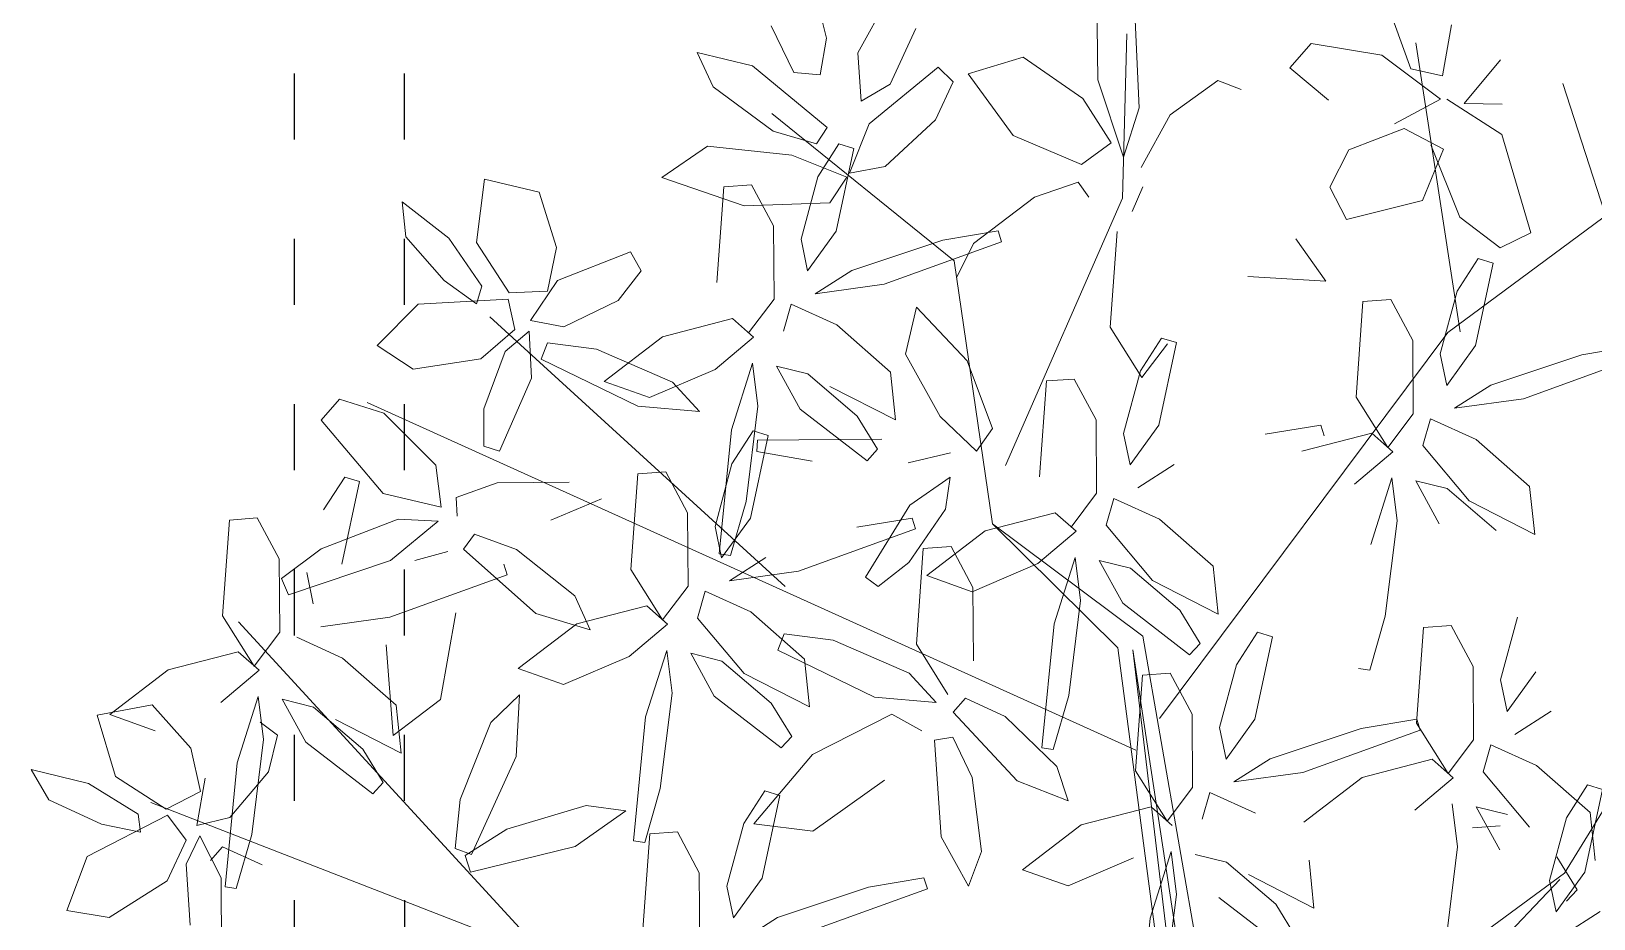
# Model space of a CAD drawing. Header units: centimetres. Extents: x 3413 to 9875, y 1 to 2456.
# Drawn here: x 4095.9 to 4379.4, y 1014.6 to 1175.7 of the extents above; entities that cross this region are included whole.
import ezdxf

# ---------------------------------------------------------------- set-up
doc = ezdxf.new("R2010")
doc.units = ezdxf.units.CM
doc.linetypes.add('raya espacio raya', pattern=[30, 12, -18])
doc.layers.add('beam', color=63, linetype='raya espacio raya')
doc.layers.add('furniture', color=63, linetype='Continuous', lineweight=20)

# ---------------------------------------------------------------- blocks, each defined once
blk = doc.blocks.new('tree_plan2-flat-1')
at = {"color": 62}
for p, q in [((-5639.87, 2141.25), (-5644.56, 2136.92)), ((-5640.1, 2130.54), (-5639.87, 2141.25)), ((-5644.56, 2136.92), (-5646.76, 2126.65)), ((-5704.89, 2131.82), (-5701.57, 2127.99)), ((-5684.33, 2112.36), (-5680.43, 2129.32)), ((-5680.43, 2129.32), (-5675.38, 2128.91)), ((-5662.99, 2121.51), (-5663.46, 2129.3)), ((-5663.46, 2129.3), (-5653.02, 2127.84)), ((-5643.5, 2120.53), (-5640.1, 2130.54)), ((-5637.74, 2126.05), (-5627.67, 2131.75)), ((-5627.67, 2131.75), (-5623.61, 2122.41)), ((-5701.57, 2127.99), (-5705.16, 2120.37)), ((-5675.38, 2128.91), (-5672.6, 2120.97)), ((-5653.02, 2127.84), (-5642.56, 2115.29)), ((-5646.76, 2126.65), (-5646.64, 2119.39)), ((-5641.49, 2115.8), (-5637.74, 2126.05)), ((-5672.6, 2120.97), (-5674.52, 2107.8)), ((-5654.15, 2112.76), (-5662.99, 2121.51)), ((-5623.61, 2122.41), (-5629.74, 2113.88)), ((-5707.75, 2117.87), (-5699.15, 2115.36)), ((-5686.13, 2119.74), (-5693.19, 2119.26)), ((-5685.19, 2117.08), (-5686.13, 2119.74)), ((-5646.64, 2119.39), (-5643.5, 2120.53)), ((-5693.3, 2103.98), (-5709.35, 2115.11)), ((-5699.15, 2115.36), (-5686.43, 2107.37)), ((-5699.12, 2110.69), (-5685.19, 2117.08)), ((-5642.56, 2115.29), (-5646.21, 2110.99)), ((-5637.05, 2110.43), (-5641.49, 2115.8)), ((-5680.04, 2102.46), (-5684.33, 2112.36)), ((-5646.21, 2110.99), (-5654.15, 2112.76)), ((-5629.74, 2113.88), (-5637.05, 2110.43)), ((-5589.41, 2108.53), (-5586.16, 2114.58)), ((-5586.16, 2114.58), (-5582.09, 2105.1)), ((-5661.11, 2106.89), (-5650.45, 2110.04)), ((-5650.45, 2110.04), (-5644.9, 2108.77)), ((-5643.19, 2109.71), (-5634.46, 2110.14)), ((-5640.48, 2104.18), (-5643.19, 2109.71)), ((-5634.46, 2110.14), (-5622.35, 2102.61)), ((-5710.51, 2106.93), (-5701.61, 2097.92)), ((-5686.43, 2107.37), (-5682.39, 2101.34)), ((-5674.52, 2107.8), (-5680.04, 2102.46)), ((-5666.53, 2102.87), (-5661.11, 2106.89)), ((-5644.9, 2108.77), (-5651.45, 2103.33)), ((-5589.3, 2095.02), (-5589.41, 2108.53)), ((-5578.55, 2098.38), (-5574.24, 2106.75)), ((-5682.39, 2101.34), (-5693.3, 2103.98)), ((-5647.65, 2103.97), (-5644.58, 2104.82)), ((-5644, 2084.78), (-5647.65, 2103.97)), ((-5644.58, 2104.82), (-5640.2, 2097)), ((-5630.8, 2099.15), (-5640.48, 2104.18)), ((-5603.36, 2091.12), (-5608.13, 2106.18)), ((-5608.13, 2106.18), (-5598.65, 2102.94)), ((-5582.09, 2105.1), (-5582.93, 2087.52)), ((-5564.18, 2104.47), (-5570.02, 2097.37)), ((-5679.6, 2099.14), (-5677.01, 2101.31)), ((-5677.01, 2101.31), (-5670.42, 2096.95)), ((-5665.54, 2100.03), (-5666.53, 2102.87)), ((-5651.45, 2103.33), (-5665.54, 2100.03)), ((-5622.35, 2102.61), (-5623.96, 2099.01)), ((-5598.65, 2102.94), (-5590.79, 2089.7)), ((-5685.72, 2096.65), (-5690.68, 2100.49)), ((-5623.96, 2099.01), (-5630.8, 2099.15)), ((-5576, 2094.28), (-5578.55, 2098.38)), ((-5701.61, 2097.92), (-5682.72, 2085.49)), ((-5670.42, 2096.95), (-5662.49, 2086.56)), ((-5640.2, 2097), (-5636.72, 2082.39)), ((-5617.45, 2086.76), (-5602.79, 2096.13)), ((-5602.79, 2096.13), (-5599.47, 2092.3)), ((-5570.02, 2097.37), (-5576, 2094.28)), ((-5685.19, 2077.12), (-5683.73, 2094.64)), ((-5683.73, 2094.64), (-5680.35, 2094.69)), ((-5680.35, 2094.69), (-5677.99, 2086.89)), ((-5631.22, 2088.76), (-5644.07, 2092.4)), ((-5644.07, 2092.4), (-5641.48, 2084.05)), ((-5586.49, 2087.33), (-5589.3, 2095.02)), ((-5568.73, 2091.19), (-5554.35, 2093.15)), ((-5599.47, 2092.3), (-5603.06, 2084.68)), ((-5575.43, 2085.49), (-5568.73, 2091.19)), ((-5708.04, 2081.65), (-5693.8, 2088.87)), ((-5682.72, 2085.49), (-5681.51, 2087.16)), ((-5677.99, 2086.89), (-5678.39, 2073.39)), ((-5582.93, 2087.52), (-5586.49, 2087.33)), ((-5661.45, 2080.04), (-5670.04, 2085.07)), ((-5638.06, 2075.25), (-5644, 2084.78)), ((-5641.48, 2084.05), (-5630.27, 2077.57)), ((-5636.72, 2082.39), (-5638.06, 2075.25)), ((-5681.69, 2067.48), (-5685.19, 2077.12)), ((-5668.51, 2068.07), (-5653.84, 2077.44)), ((-5653.84, 2077.44), (-5650.52, 2073.61)), ((-5682.27, 2070.07), (-5695.13, 2073.71)), ((-5695.13, 2073.71), (-5692.54, 2065.36)), ((-5678.39, 2073.39), (-5681.69, 2067.48)), ((-5650.52, 2073.61), (-5654.11, 2065.99)), ((-5625.31, 2072.79), (-5637.27, 2068.63)), ((-5630.98, 2067.36), (-5625.31, 2072.79)), ((-5698.79, 2070.68), (-5708.15, 2064.48)), ((-5705.96, 2071.82), (-5698.79, 2070.68)), ((-5672.05, 2061.86), (-5682.27, 2070.07)), ((-5672.38, 2058), (-5668.51, 2068.07)), ((-5637.27, 2068.63), (-5656.62, 2056.94)), ((-5646.1, 2058.73), (-5630.98, 2067.36)), ((-5692.54, 2065.36), (-5681.32, 2058.87)), ((-5654.11, 2065.99), (-5664.7, 2057.94)), ((-5642.14, 2064.88), (-5653.07, 2060.52)), ((-5635.08, 2065.36), (-5642.14, 2064.88)), ((-5634.14, 2062.7), (-5635.08, 2065.36)), ((-5672.46, 2056.81), (-5672.05, 2061.86)), ((-5648.06, 2056.3), (-5634.14, 2062.7)), ((-5635.94, 2063.75), (-5637.64, 2062.58)), ((-5637.64, 2062.58), (-5633.05, 2053.49)), ((-5681.32, 2058.87), (-5672.46, 2056.81)), ((-5653.07, 2060.52), (-5656.96, 2056.16)), ((-5655.63, 2055.12), (-5646.1, 2058.73)), ((-5626.82, 2060.89), (-5627.04, 2045.58)), ((-5664.7, 2057.94), (-5672.38, 2058)), ((-5656.96, 2056.16), (-5648.06, 2056.3)), ((-5656.62, 2056.94), (-5655.63, 2055.12)), ((-5676.36, 2054.1), (-5688.32, 2049.94)), ((-5682.03, 2048.67), (-5676.36, 2054.1)), ((-5668.32, 2053.1), (-5671.33, 2040.35)), ((-5663.58, 2054.91), (-5668.32, 2053.1)), ((-5661.63, 2046.02), (-5663.58, 2054.91)), ((-5688.32, 2049.94), (-5707.67, 2038.24)), ((-5674.18, 2050.29), (-5677.87, 2042.2)), ((-5671.91, 2044.91), (-5674.18, 2050.29)), ((-5652.12, 2049.77), (-5659.45, 2052.55)), ((-5659.45, 2052.55), (-5650.55, 2043.54)), ((-5697.15, 2040.04), (-5682.03, 2048.67)), ((-5672.68, 2033.17), (-5671.91, 2044.91)), ((-5662.66, 2033.11), (-5661.63, 2046.02)), ((-5627.04, 2045.58), (-5624.23, 2045.28)), ((-5677.87, 2042.2), (-5678.09, 2026.88)), ((-5650.55, 2043.54), (-5631.67, 2031.11)), ((-5706.68, 2036.43), (-5697.15, 2040.04)), ((-5671.33, 2040.35), (-5669.08, 2027.18)), ((-5664.28, 2037.99), (-5661.2, 2038.84)), ((-5661.2, 2038.84), (-5656.82, 2031.02)), ((-5630.46, 2032.78), (-5637.82, 2039.83)), ((-5704.89, 2036.65), (-5701.57, 2032.82)), ((-5660.62, 2018.8), (-5664.28, 2037.99)), ((-5701.57, 2032.82), (-5705.16, 2025.21)), ((-5675.29, 2026.59), (-5672.68, 2033.17)), ((-5669.08, 2027.18), (-5662.66, 2033.11)), ((-5628.87, 2034.54), (-5644.12, 2033.14)), ((-5644.12, 2033.14), (-5644.12, 2030.32)), ((-5631.67, 2031.11), (-5630.46, 2032.78)), ((-5656.82, 2031.02), (-5653.35, 2016.41)), ((-5644.12, 2030.32), (-5637.3, 2028.43)), ((-5648.35, 2018.49), (-5633.68, 2027.87)), ((-5637.3, 2028.43), (-5625.54, 2028.9)), ((-5633.68, 2027.87), (-5630.37, 2024.03)), ((-5686.13, 2024.57), (-5693.19, 2024.09)), ((-5685.19, 2021.91), (-5686.13, 2024.57)), ((-5678.09, 2026.88), (-5675.29, 2026.59)), ((-5624.41, 2020.78), (-5637.27, 2024.42)), ((-5637.27, 2024.42), (-5634.68, 2016.07)), ((-5693.19, 2024.09), (-5704.13, 2019.73)), ((-5699.12, 2015.52), (-5685.19, 2021.91)), ((-5675.67, 2021.64), (-5692.11, 2022.58)), ((-5692.11, 2022.58), (-5686.79, 2013.19)), ((-5661.2, 2014.47), (-5675.67, 2021.64)), ((-5630.37, 2024.03), (-5633.95, 2016.42)), ((-5654.69, 2009.27), (-5660.62, 2018.8)), ((-5653.35, 2016.41), (-5654.69, 2009.27)), ((-5652.23, 2008.43), (-5648.35, 2018.49)), ((-5633.95, 2016.42), (-5644.54, 2008.37)), ((-5708.01, 2015.37), (-5699.12, 2015.52)), ((-5686.79, 2013.19), (-5671.57, 2008.37)), ((-5660.35, 2008.26), (-5661.2, 2014.47)), ((-5673.66, 1993.96), (-5660.33, 2005.43)), ((-5660.33, 2005.43), (-5657.9, 2003.1)), ((-5657.28, 1989.01), (-5654.24, 2005.75)), ((-5654.24, 2005.75), (-5650.87, 2005.48)), ((-5650.87, 2005.48), (-5649.22, 1997.75)), ((-5701.61, 2002.76), (-5682.72, 1990.32)), ((-5657.9, 2003.1), (-5661.67, 1995.88)), ((-5630.46, 2000.66), (-5649.81, 1988.96)), ((-5639.29, 1990.76), (-5624.17, 1999.39)), ((-5649.22, 1997.75), (-5650.85, 1984.78)), ((-5677.91, 1984.63), (-5673.66, 1993.96)), ((-5661.67, 1995.88), (-5671.42, 1986.53)), ((-5682.72, 1990.32), (-5681.51, 1991.99)), ((-5648.82, 1987.15), (-5639.29, 1990.76)), ((-5654.67, 1979.4), (-5657.28, 1989.01)), ((-5649.81, 1988.96), (-5648.82, 1987.15)), ((-5671.42, 1986.53), (-5677.91, 1984.63)), ((-5650.85, 1984.78), (-5654.67, 1979.4)), ((-5642.98, 1972.9), (-5628.32, 1982.27)), ((-5628.32, 1982.27), (-5625, 1978.44)), ((-5656.74, 1974.9), (-5669.6, 1978.54)), ((-5669.6, 1978.54), (-5667.01, 1970.19)), ((-5625, 1978.44), (-5628.58, 1970.82)), ((-5646.53, 1966.69), (-5656.74, 1974.9)), ((-5646.86, 1962.83), (-5642.98, 1972.9)), ((-5628.58, 1970.82), (-5639.18, 1962.78)), ((-5667.01, 1970.19), (-5655.8, 1963.71)), ((-5646.93, 1961.64), (-5646.53, 1966.69)), ((-5627.55, 1965.35), (-5631.43, 1960.99)), ((-5639.18, 1962.78), (-5646.86, 1962.83)), ((-5638.06, 1959.74), (-5642.79, 1957.93)), ((-5636.1, 1950.85), (-5638.06, 1959.74)), ((-5650.84, 1958.93), (-5662.8, 1954.77)), ((-5656.5, 1953.5), (-5650.84, 1958.93)), ((-5626.59, 1954.6), (-5633.93, 1957.38)), ((-5633.93, 1957.38), (-5625.03, 1948.38)), ((-5662.8, 1954.77), (-5682.14, 1943.07)), ((-5671.63, 1944.87), (-5656.5, 1953.5)), ((-5646.39, 1949.74), (-5648.65, 1955.13))]:
    blk.add_line(p, q, dxfattribs=at)
at = {"color": 60}
for p, q in [((-5762.66, 2133.56), (-5765.18, 2127.71)), ((-5758.51, 2123.69), (-5762.66, 2133.56)), ((-5754.52, 2120.54), (-5747.65, 2129.85)), ((-5747.65, 2129.85), (-5740.14, 2122.97)), ((-5719.56, 2122.45), (-5704.89, 2131.82)), ((-5765.18, 2127.71), (-5763.01, 2117.42)), ((-5733.32, 2124.45), (-5746.18, 2128.09)), ((-5746.18, 2128.09), (-5743.59, 2119.74)), ((-5757.55, 2113.16), (-5758.51, 2123.69)), ((-5723.1, 2116.24), (-5733.32, 2124.45)), ((-5740.14, 2122.97), (-5742.27, 2112.68)), ((-5723.44, 2112.38), (-5719.56, 2122.45)), ((-5753.79, 2109.66), (-5754.52, 2120.54)), ((-5705.16, 2120.37), (-5715.75, 2112.33)), ((-5709.35, 2115.11), (-5707.75, 2117.87)), ((-5779.34, 2113.06), (-5769.22, 2115.96)), ((-5769.22, 2115.96), (-5754.55, 2108.76)), ((-5763.01, 2117.42), (-5759.95, 2110.84)), ((-5723.51, 2111.19), (-5723.1, 2116.24)), ((-5775.75, 2106.13), (-5779.34, 2113.06)), ((-5759.95, 2110.84), (-5757.55, 2113.16)), ((-5742.27, 2112.68), (-5747.54, 2106.56)), ((-5732.37, 2113.25), (-5723.51, 2111.19)), ((-5715.75, 2112.33), (-5723.44, 2112.38)), ((-5704.13, 2114.9), (-5708.01, 2110.54)), ((-5747.54, 2106.56), (-5753.79, 2109.66)), ((-5754.55, 2108.76), (-5756.14, 2103.35)), ((-5752.86, 2103.4), (-5745.06, 2107.35)), ((-5727.42, 2108.48), (-5739.37, 2104.32)), ((-5733.08, 2103.05), (-5727.42, 2108.48)), ((-5712.68, 2100.4), (-5714.63, 2109.29)), ((-5764.11, 2101.73), (-5775.75, 2106.13)), ((-5739.37, 2104.32), (-5758.72, 2092.62)), ((-5730.94, 2105.39), (-5730.94, 2101.45)), ((-5725.23, 2104.68), (-5728.92, 2096.58)), ((-5722.97, 2099.29), (-5725.23, 2104.68)), ((-5756.14, 2103.35), (-5764.11, 2101.73)), ((-5759.62, 2100.75), (-5754.04, 2101.85)), ((-5754.04, 2101.85), (-5757.81, 2094.21)), ((-5748.13, 2099.46), (-5752.86, 2103.4)), ((-5748.2, 2094.42), (-5733.08, 2103.05)), ((-5730.94, 2101.45), (-5737.25, 2098.79)), ((-5768.08, 2093.54), (-5759.62, 2100.75)), ((-5737.25, 2098.79), (-5748.13, 2099.46)), ((-5723.73, 2087.55), (-5722.97, 2099.29)), ((-5713.71, 2087.49), (-5712.68, 2100.4)), ((-5756.48, 2097.61), (-5753.12, 2097.34)), ((-5753.12, 2097.34), (-5751.47, 2089.61)), ((-5728.92, 2096.58), (-5729.14, 2081.26)), ((-5706.02, 2095.46), (-5718.42, 2084.61)), ((-5757.81, 2094.21), (-5769.34, 2085.47)), ((-5758.72, 2092.62), (-5757.73, 2090.81)), ((-5757.73, 2090.81), (-5748.2, 2094.42)), ((-5722.38, 2094.73), (-5720.13, 2081.56)), ((-5726.34, 2080.97), (-5723.73, 2087.55)), ((-5720.13, 2081.56), (-5713.71, 2087.49)), ((-5718.42, 2084.61), (-5708.04, 2081.65)), ((-5729.14, 2081.26), (-5726.34, 2080.97)), ((-5720.47, 2067.94), (-5705.96, 2071.82)), ((-5728.16, 2063.35), (-5720.47, 2067.94)), ((-5708.15, 2064.48), (-5727.23, 2060.3)), ((-5729.9, 2058.52), (-5728.09, 2061.14)), ((-5727.23, 2060.3), (-5728.16, 2063.35)), ((-5728.09, 2061.14), (-5719.71, 2057.95)), ((-5714.8, 2046.14), (-5729.9, 2058.52)), ((-5719.71, 2057.95), (-5707.68, 2048.96)), ((-5707.68, 2048.96), (-5704.13, 2042.63)), ((-5704.13, 2042.63), (-5714.8, 2046.14)), ((-5719.56, 2027.28), (-5704.89, 2036.65)), ((-5707.67, 2038.24), (-5706.68, 2036.43)), ((-5705.16, 2025.21), (-5715.75, 2017.16)), ((-5704.13, 2019.73), (-5708.01, 2015.37)), ((-5703.17, 2008.99), (-5710.51, 2011.76)), ((-5688.87, 1999.04), (-5703.17, 2008.99)), ((-5681.51, 1991.99), (-5688.87, 1999.04))]:
    blk.add_line(p, q, dxfattribs=at)
at = {"color": 44}
for p, q in [((-5639.91, 1975.06), (-5672.85, 2124.6)), ((-5743.04, 1990.53), (-5718.69, 2119.45)), ((-5654.23, 2043.81), (-5647.07, 2116.01)), ((-5735.88, 2045.53), (-5754.5, 2112.57)), ((-5588.52, 2054.58), (-5586.91, 2097.1)), ((-5622.6, 2020.5), (-5588.52, 2054.58)), ((-5612.69, 2024.9), (-5561.12, 2036.94)), ((-5627.02, 1988.81), (-5622.6, 2020.5)), ((-5622.6, 1986.42), (-5622.6, 2020.5)), ((-5543.93, 1973.34), (-5506.69, 2011.15)), ((-5691.11, 1926.39), (-5627.02, 1988.81)), ((-5625.7, 1986.4), (-5690.77, 1924.45)), ((-5689.73, 1921.33), (-5625.7, 1986.4)), ((-5683.96, 1921.49), (-5622.6, 1986.42)), ((-5553.96, 1904.58), (-5496.66, 1985.37)), ((-5632.75, 1975.06), (-5545.37, 1975.06)), ((-5545.37, 1975.06), (-5488.07, 1957.87)), ((-5683.96, 1921.49), (-5611.26, 1899.42)), ((-5687.99, 1908.29), (-5612.69, 1899.42)), ((-5611.26, 1899.42), (-5553.96, 1904.58))]:
    blk.add_line(p, q, dxfattribs=at)
at = {"color": 64}
for p, q in [((-5593.63, 2078.99), (-5603.36, 2091.12)), ((-5590.79, 2089.7), (-5588, 2079.32)), ((-5621, 2080.56), (-5631.22, 2088.76)), ((-5603.06, 2084.68), (-5613.65, 2076.64)), ((-5584.03, 2084.05), (-5591.09, 2083.57)), ((-5583.09, 2081.39), (-5584.03, 2084.05)), ((-5569.79, 2083.12), (-5575.43, 2085.49)), ((-5558.92, 2085.41), (-5569.79, 2083.12)), ((-5591.09, 2083.57), (-5602.02, 2079.21)), ((-5597.01, 2075), (-5583.09, 2081.39)), ((-5587.15, 2079.31), (-5577.83, 2081.88)), ((-5577.83, 2081.88), (-5562.11, 2077.95)), ((-5621.41, 2075.51), (-5621, 2080.56)), ((-5602.02, 2079.21), (-5605.91, 2074.85)), ((-5588, 2079.32), (-5593.63, 2078.99)), ((-5582.28, 2074.89), (-5587.15, 2079.31)), ((-5630.27, 2077.57), (-5621.41, 2075.51)), ((-5613.65, 2076.64), (-5621.33, 2076.69)), ((-5562.11, 2077.95), (-5562.6, 2074.23)), ((-5612.53, 2073.6), (-5617.26, 2071.79)), ((-5610.58, 2064.71), (-5612.53, 2073.6)), ((-5605.91, 2074.85), (-5597.01, 2075)), ((-5570.06, 2072.66), (-5582.28, 2074.89)), ((-5562.6, 2074.23), (-5570.06, 2072.66)), ((-5563.89, 2059.62), (-5559.83, 2072.91)), ((-5559.83, 2072.91), (-5551.42, 2066.69)), ((-5601.06, 2068.46), (-5608.4, 2071.24)), ((-5608.4, 2071.24), (-5599.5, 2062.24)), ((-5623.13, 2068.99), (-5626.82, 2060.89)), ((-5620.86, 2063.61), (-5623.13, 2068.99)), ((-5586.77, 2058.52), (-5601.06, 2068.46)), ((-5546.63, 2053.4), (-5525.91, 2069.19)), ((-5611.61, 2051.8), (-5610.58, 2064.71)), ((-5551.42, 2066.69), (-5550.96, 2053.56)), ((-5622.27, 2045.75), (-5635.94, 2063.75)), ((-5621.63, 2051.86), (-5620.86, 2063.61)), ((-5599.5, 2062.24), (-5580.62, 2049.8)), ((-5620.27, 2059.04), (-5618.03, 2045.87)), ((-5579.41, 2051.47), (-5586.77, 2058.52)), ((-5560.68, 2046.59), (-5563.89, 2059.62)), ((-5530.72, 2057.05), (-5546.19, 2044.3)), ((-5599.35, 2055.02), (-5607.39, 2051.56)), ((-5601.62, 2041.85), (-5599.35, 2055.02)), ((-5583.92, 2053.7), (-5590.73, 2052.41)), ((-5570.53, 2049.84), (-5583.92, 2053.7)), ((-5561.12, 2036.94), (-5536.77, 2054.13)), ((-5555.09, 2041.25), (-5546.63, 2053.4)), ((-5550.96, 2053.56), (-5554.3, 2044.6)), ((-5624.23, 2045.28), (-5621.63, 2051.86)), ((-5618.03, 2045.87), (-5611.61, 2051.8)), ((-5607.39, 2051.56), (-5612.65, 2039.73)), ((-5580.62, 2049.8), (-5579.41, 2051.47)), ((-5563.59, 2045.13), (-5570.53, 2049.84)), ((-5564.66, 2041.93), (-5563.59, 2045.13)), ((-5554.3, 2044.6), (-5560.68, 2046.59)), ((-5546.19, 2044.3), (-5555.09, 2041.25)), ((-5608.7, 2030.83), (-5601.62, 2041.85)), ((-5622.87, 2039.35), (-5616.87, 2034.3)), ((-5612.65, 2039.73), (-5613.77, 2030.7)), ((-5543.83, 2039.06), (-5554.65, 2037.54)), ((-5533.66, 2035.85), (-5543.83, 2039.06)), ((-5532.47, 2031.51), (-5533.66, 2035.85)), ((-5620.43, 2031.72), (-5628.87, 2034.54)), ((-5581.22, 2024.73), (-5566.56, 2034.1)), ((-5562.05, 2034.1), (-5557.29, 2035.22)), ((-5625.54, 2028.9), (-5620.43, 2031.72)), ((-5613.77, 2030.7), (-5608.7, 2030.83)), ((-5610.65, 2018.78), (-5595.98, 2028.16)), ((-5595.98, 2028.16), (-5592.66, 2024.32)), ((-5592.66, 2024.32), (-5596.25, 2016.71)), ((-5585.1, 2014.66), (-5581.22, 2024.73)), ((-5524.51, 2017.65), (-5523.99, 2026.78)), ((-5523.99, 2026.78), (-5518.16, 2026.31)), ((-5518.16, 2026.31), (-5512.18, 2014.79)), ((-5614.19, 2012.58), (-5624.41, 2020.78)), ((-5511.03, 2009.09), (-5503.65, 2020.22)), ((-5634.68, 2016.07), (-5623.46, 2009.59)), ((-5596.25, 2016.71), (-5606.84, 2008.66)), ((-5577.22, 2016.07), (-5584.28, 2015.59)), ((-5576.28, 2013.41), (-5577.22, 2016.07)), ((-5584.28, 2015.59), (-5595.22, 2011.23)), ((-5590.21, 2007.02), (-5576.28, 2013.41)), ((-5577.42, 2014.61), (-5585.1, 2014.66)), ((-5614.6, 2007.53), (-5614.19, 2012.58)), ((-5595.22, 2011.23), (-5599.1, 2006.87)), ((-5623.46, 2009.59), (-5614.6, 2007.53)), ((-5606.84, 2008.66), (-5614.53, 2008.72)), ((-5537.03, 2008), (-5529.53, 2009.26)), ((-5618.51, 2004.82), (-5630.46, 2000.66)), ((-5624.17, 1999.39), (-5618.51, 2004.82)), ((-5605.72, 2005.62), (-5610.46, 2003.82)), ((-5603.77, 1996.73), (-5605.72, 2005.62)), ((-5599.1, 2006.87), (-5590.21, 2007.02)), ((-5610.46, 2003.82), (-5613.47, 1991.06)), ((-5594.26, 2000.49), (-5601.6, 2003.26)), ((-5616.32, 2001.01), (-5620.01, 1992.92)), ((-5614.06, 1995.63), (-5616.32, 2001.01)), ((-5604.8, 1983.82), (-5603.77, 1996.73)), ((-5614.82, 1983.88), (-5614.06, 1995.63)), ((-5620.01, 1992.92), (-5620.23, 1977.6)), ((-5613.47, 1991.06), (-5611.22, 1977.89)), ((-5617.43, 1977.3), (-5614.82, 1983.88)), ((-5611.22, 1977.89), (-5604.8, 1983.82)), ((-5620.23, 1977.6), (-5617.43, 1977.3)), ((-5616.61, 1969.71), (-5627.55, 1965.35)), ((-5609.55, 1970.19), (-5616.61, 1969.71)), ((-5608.62, 1967.53), (-5609.55, 1970.19)), ((-5622.54, 1961.14), (-5608.62, 1967.53)), ((-5593.35, 1953.37), (-5578.22, 1962)), ((-5631.43, 1960.99), (-5622.54, 1961.14)), ((-5612.29, 1944.66), (-5626.59, 1954.6)), ((-5603.86, 1951.57), (-5602.88, 1949.76)), ((-5602.88, 1949.76), (-5593.35, 1953.37)), ((-5647.16, 1938), (-5646.39, 1949.74)), ((-5625.03, 1948.38), (-5606.15, 1935.94)), ((-5652.35, 1947.03), (-5652.56, 1931.72)), ((-5645.8, 1945.18), (-5643.56, 1932.01)), ((-5605.54, 1937.21), (-5590.88, 1946.58)), ((-5590.88, 1946.58), (-5587.56, 1942.75)), ((-5619.31, 1939.21), (-5632.16, 1942.85)), ((-5604.93, 1937.61), (-5612.29, 1944.66)), ((-5587.56, 1942.75), (-5591.15, 1935.14)), ((-5649.76, 1931.42), (-5647.16, 1938)), ((-5643.56, 1932.01), (-5637.13, 1937.94)), ((-5609.09, 1931.01), (-5619.31, 1939.21)), ((-5609.42, 1927.14), (-5605.54, 1937.21)), ((-5606.15, 1935.94), (-5604.93, 1937.61)), ((-5591.15, 1935.14), (-5601.74, 1927.09)), ((-5579.18, 1934.02), (-5590.11, 1929.66)), ((-5609.49, 1925.96), (-5609.09, 1931.01)), ((-5618.36, 1928.02), (-5609.49, 1925.96)), ((-5590.11, 1929.66), (-5594, 1925.3)), ((-5601.74, 1927.09), (-5609.42, 1927.14)), ((-5594, 1925.3), (-5585.1, 1925.45)), ((-5619.06, 1917.81), (-5613.4, 1923.25)), ((-5605.35, 1922.24), (-5608.36, 1909.49)), ((-5600.62, 1924.05), (-5605.35, 1922.24)), ((-5598.67, 1915.16), (-5600.62, 1924.05)), ((-5611.22, 1919.44), (-5614.91, 1911.35)), ((-5608.95, 1914.06), (-5611.22, 1919.44)), ((-5589.15, 1918.92), (-5596.49, 1921.69)), ((-5634.19, 1909.18), (-5619.06, 1917.81)), ((-5614.7, 1917.69), (-5611.38, 1913.86)), ((-5599.69, 1902.25), (-5598.67, 1915.16)), ((-5595.94, 1905.61), (-5603, 1905.13)), ((-5595, 1902.95), (-5595.94, 1905.61)), ((-5603, 1905.13), (-5613.94, 1900.77)), ((-5608.92, 1896.56), (-5595, 1902.95)), ((-5613.94, 1900.77), (-5617.82, 1896.41)), ((-5612.32, 1895.73), (-5609.72, 1902.31)), ((-5606.12, 1896.32), (-5599.69, 1902.25)), ((-5617.82, 1896.41), (-5608.92, 1896.56)), ((-5615.13, 1896.03), (-5612.32, 1895.73)), ((-5612.98, 1890.03), (-5620.32, 1892.8))]:
    blk.add_line(p, q, dxfattribs=at)
at = {"color": 66}
for p, q in [((-5512.18, 2014.79), (-5512.2, 2001.44)), ((-5551.13, 1998.39), (-5558.91, 2010.19)), ((-5548.21, 2007.33), (-5551.13, 1998.39)), ((-5539.91, 2002.09), (-5537.03, 2008)), ((-5529.53, 2009.26), (-5520.43, 2003.58)), ((-5508.62, 2003.73), (-5511.03, 2009.09)), ((-5500.24, 2007.94), (-5508.62, 2003.73)), ((-5512.2, 2001.44), (-5520.8, 2005.44)), ((-5528.91, 1993.09), (-5539.91, 2002.09)), ((-5520.43, 2003.58), (-5519.15, 1995.64)), ((-5511.56, 2000.55), (-5510.7, 1988.69)), ((-5527.29, 1985.83), (-5519.89, 1997.92)), ((-5506.26, 1991.96), (-5510.27, 1997.53)), ((-5510.27, 1997.53), (-5499.97, 1997.04)), ((-5519.15, 1995.64), (-5528.91, 1993.09)), ((-5572.6, 1983.5), (-5579.96, 1990.55)), ((-5564.7, 1981.4), (-5550.04, 1990.77)), ((-5550.04, 1990.77), (-5546.72, 1986.94)), ((-5510.7, 1988.69), (-5521.83, 1973.79)), ((-5546.72, 1986.94), (-5550.3, 1979.32)), ((-5527.34, 1976.63), (-5527.29, 1985.83)), ((-5568.25, 1975.19), (-5578.47, 1983.4)), ((-5573.81, 1981.83), (-5572.6, 1983.5)), ((-5568.58, 1971.33), (-5564.7, 1981.4)), ((-5550.3, 1979.32), (-5560.9, 1971.27)), ((-5538.34, 1978.21), (-5549.27, 1973.85)), ((-5531.28, 1978.69), (-5538.34, 1978.21)), ((-5530.34, 1976.03), (-5531.28, 1978.69)), ((-5521.83, 1973.79), (-5527.34, 1976.63)), ((-5568.65, 1970.14), (-5568.25, 1975.19)), ((-5549.27, 1973.85), (-5553.15, 1969.49)), ((-5544.26, 1969.63), (-5530.34, 1976.03)), ((-5577.52, 1972.2), (-5568.65, 1970.14)), ((-5560.9, 1971.27), (-5568.58, 1971.33)), ((-5559.78, 1968.24), (-5564.51, 1966.43)), ((-5557.82, 1959.35), (-5559.78, 1968.24)), ((-5553.15, 1969.49), (-5544.26, 1969.63)), ((-5572.56, 1967.43), (-5584.52, 1963.27)), ((-5578.22, 1962), (-5572.56, 1967.43)), ((-5564.51, 1966.43), (-5567.52, 1953.68)), ((-5548.31, 1963.1), (-5555.65, 1965.88)), ((-5555.65, 1965.88), (-5546.75, 1956.87)), ((-5570.37, 1963.62), (-5574.07, 1955.53)), ((-5568.11, 1958.24), (-5570.37, 1963.62)), ((-5534.01, 1953.16), (-5548.31, 1963.1)), ((-5558.85, 1946.44), (-5557.82, 1959.35)), ((-5568.88, 1946.5), (-5568.11, 1958.24)), ((-5546.75, 1956.87), (-5527.87, 1944.44)), ((-5567.52, 1953.68), (-5565.28, 1940.5)), ((-5526.66, 1946.11), (-5534.01, 1953.16)), ((-5565.28, 1940.5), (-5558.85, 1946.44))]:
    blk.add_line(p, q, dxfattribs=at)

msp = doc.modelspace()

# ---------------------------------------------------------------- linework, layer by layer
at = {"layer": 'beam'}
for p, q in [((4143.667, 616.016), (4143.646, 1316.016)), ((4163.667, 616.016), (4163.646, 1316.016))]:
    msp.add_line(p, q, dxfattribs=at)

# ---------------------------------------------------------------- block references
at = {"layer": 'furniture', "rotation": 53.24294292379511}
msp.add_blockref('tree_plan2-flat-1', (9253.776, 4381.893), dxfattribs=at)

doc.saveas('drawing.dxf')
